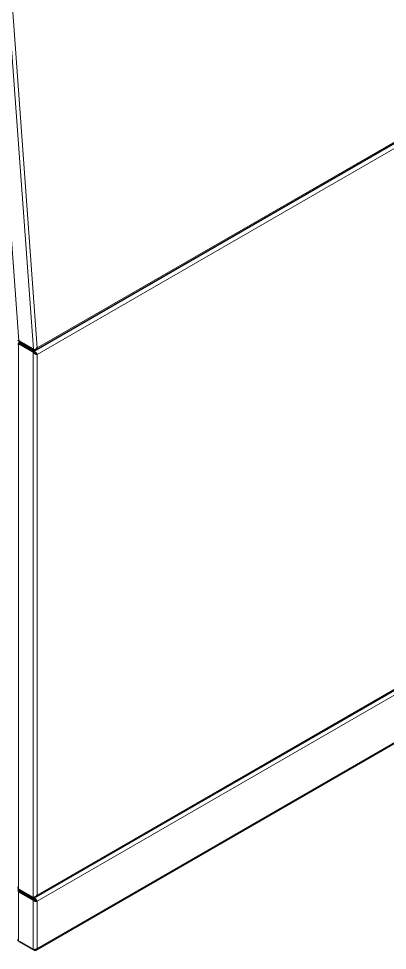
# Model space of a CAD drawing. Header units: millimetres. Extents: x -218071 to -203542, y 15363 to 51382.
# Drawn here: x -217048 to -217007.4, y 50811.8 to 50914.4 of the extents above; entities that cross this region are included whole.
import ezdxf

# ---------------------------------------------------------------- set-up
doc = ezdxf.new("R2010")
doc.units = ezdxf.units.MM
doc.header["$LTSCALE"] = 4
doc.layers.add('TPF-EQUIPEMENT', color=7, linetype='Continuous')

msp = doc.modelspace()

# ---------------------------------------------------------------- linework, layer by layer
at = {"layer": 'TPF-EQUIPEMENT', "color": 8, "linetype": 'Continuous', "lineweight": 18}
for p, q in [((-217052.928, 50947.594), (-217047.946, 50878.962)), ((-217046.325, 50878.026), (-217051.306, 50946.658)), ((-217050.874, 50946.564), (-217045.91, 50878.164)), ((-217045.91, 50878.164), (-216998.074, 50905.772)), ((-216998.205, 50905.488), (-217046.238, 50877.765)), ((-216998.091, 50905.063), (-217045.927, 50877.455)), ((-217047.957, 50878.492), (-217047.957, 50818.737)), ((-217046.351, 50877.7), (-217046.351, 50817.677)), ((-217045.927, 50877.455), (-217045.927, 50817.922)), ((-216998.207, 50845.3), (-217046.235, 50817.58)), ((-217045.927, 50817.922), (-216998.091, 50845.53)), ((-216998.091, 50844.877), (-217045.927, 50817.268)), ((-217045.927, 50812.042), (-216998.091, 50839.65)), ((-217047.851, 50818.489), (-217047.957, 50818.551)), ((-217047.957, 50818.306), (-217047.851, 50818.367)), ((-217047.957, 50818.306), (-217047.957, 50812.857)), ((-217047.851, 50818.367), (-217047.851, 50818.489)), ((-217046.489, 50817.581), (-217046.489, 50817.605)), ((-217046.333, 50817.514), (-217046.377, 50817.517)), ((-217046.351, 50817.379), (-217046.351, 50811.931)), ((-217045.927, 50817.268), (-217045.927, 50812.042))]:
    msp.add_line(p, q, dxfattribs=at)
at = {"layer": 'TPF-EQUIPEMENT', "color": 7, "linetype": 'Continuous', "lineweight": 25}
for p, q in [((-217046.045, 50877.962), (-216998.062, 50905.655)), ((-217047.957, 50878.626), (-217047.851, 50878.688)), ((-217047.957, 50878.626), (-217047.957, 50878.492)), ((-217046.351, 50877.7), (-217047.957, 50878.626)), ((-217047.946, 50878.962), (-217046.325, 50878.026)), ((-217047.946, 50878.95), (-217047.936, 50878.956)), ((-217046.333, 50878.019), (-217047.946, 50878.95)), ((-217047.946, 50878.95), (-217047.946, 50878.828)), ((-217047.946, 50878.828), (-217046.333, 50877.897)), ((-217046.245, 50877.761), (-217047.851, 50878.688)), ((-217047.777, 50878.73), (-217047.843, 50878.692)), ((-217047.843, 50878.684), (-217047.843, 50878.692)), ((-217046.238, 50877.765), (-217047.843, 50878.692)), ((-217047.789, 50878.737), (-217047.79, 50878.723)), ((-217046.351, 50877.7), (-217046.245, 50877.761)), ((-217046.333, 50878.019), (-217046.323, 50878.025)), ((-217046.333, 50877.897), (-217046.333, 50878.019)), ((-217046.333, 50877.897), (-217046.217, 50877.964)), ((-217046.217, 50877.964), (-217046.217, 50878.009)), ((-217046.206, 50877.957), (-217046.217, 50877.964)), ((-217046.208, 50878.007), (-217046.206, 50877.957)), ((-217046.004, 50877.499), (-217046.057, 50877.537)), ((-217045.927, 50877.455), (-217046.004, 50877.499)), ((-217046.039, 50817.756), (-216998.104, 50845.421)), ((-217046.037, 50811.877), (-216998.106, 50839.54)), ((-217047.957, 50818.653), (-217048.045, 50818.602)), ((-217047.957, 50818.603), (-217047.957, 50818.737)), ((-217046.351, 50817.677), (-217047.957, 50818.603)), ((-217047.957, 50818.551), (-217047.911, 50818.577)), ((-217046.351, 50817.379), (-217047.957, 50818.306)), ((-217047.851, 50818.489), (-217047.805, 50818.516)), ((-217046.245, 50817.441), (-217047.851, 50818.367)), ((-217047.766, 50818.493), (-217047.791, 50818.478)), ((-217047.791, 50818.478), (-217046.235, 50817.58)), ((-217047.791, 50818.478), (-217047.791, 50818.356)), ((-217047.791, 50818.356), (-217046.235, 50817.458)), ((-217046.648, 50817.696), (-217046.648, 50817.673)), ((-217046.401, 50817.531), (-217046.401, 50817.554)), ((-217046.235, 50817.458), (-217046.235, 50817.58)), ((-217046.245, 50817.441), (-217046.351, 50817.379)), ((-217046.033, 50817.33), (-217045.927, 50817.268)), ((-217047.957, 50812.857), (-217046.351, 50811.931)), ((-217046.235, 50811.864), (-217047.841, 50812.79)), ((-217047.841, 50812.79), (-217047.841, 50812.79)), ((-217046.235, 50811.923), (-217046.235, 50811.864))]:
    msp.add_line(p, q, dxfattribs=at)
at = {"layer": 'TPF-EQUIPEMENT', "color": 7, "linetype": 'Continuous', "lineweight": 25, "flags": 128}
for points in [[(-217047.805, 50878.714), (-217047.884, 50878.704), (-217047.957, 50878.676), (-217048.005, 50878.634), (-217048.022, 50878.584), (-217048.005, 50878.535), (-217047.957, 50878.492)], [(-217047.946, 50878.962), (-217047.995, 50878.998), (-217048.012, 50879.037)], [(-217047.957, 50818.737), (-217048.005, 50818.779), (-217048.022, 50818.829)]]:
    msp.add_lwpolyline(points, dxfattribs=at)
at = {"layer": 'TPF-EQUIPEMENT', "color": 7, "linetype": 'Continuous', "lineweight": 25}
for centre, radius in [((-217047.91, 50818.428), 0.131), ((-217047.827, 50818.428), 0.0655)]:
    msp.add_arc(centre, radius, 110.77139, 249.22861, dxfattribs=at)
for major_axis, ratio, start_param, end_param in [((0.265, 0.187), 0.6718241, 3.5018237, 5.07262), ((0.017, 0.326), 0.6887734, 2.8314977, 4.4350332)]:
    msp.add_ellipse((-217046.121, 50878.264), major_axis=major_axis, ratio=ratio, start_param=start_param, end_param=end_param, dxfattribs=at)
for points, knots in [([(-217046.351, 50877.7), (-217046.32, 50877.665), (-217046.257, 50877.594), (-217046.135, 50877.52), (-217046.017, 50877.473), (-217045.956, 50877.461), (-217045.927, 50877.455)], [0, 0, 0, 0, 0.2546509, 0.5095426, 0.7644355, 1, 1, 1, 1]), ([(-217046.245, 50877.761), (-217046.235, 50877.742), (-217046.214, 50877.703), (-217046.175, 50877.652), (-217046.134, 50877.607), (-217046.089, 50877.565), (-217046.065, 50877.544), (-217046.051, 50877.532)], [0, 0, 0, 0, 0.1887262, 0.3828781, 0.5722689, 0.7671448, 1, 1, 1, 1]), ([(-217046.033, 50877.516), (-217046.043, 50877.528), (-217046.063, 50877.552), (-217046.097, 50877.583), (-217046.12, 50877.595), (-217046.123, 50877.597)], [0, 0, 0, 0, 0.4655571, 0.9311142, 1, 1, 1, 1]), ([(-217045.927, 50817.922), (-217045.959, 50817.887), (-217046.022, 50817.818), (-217046.14, 50817.739), (-217046.259, 50817.688), (-217046.322, 50817.68), (-217046.351, 50817.677)], [0, 0, 0, 0, 0.2511062, 0.5047377, 0.7689632, 1, 1, 1, 1]), ([(-217045.927, 50817.268), (-217045.937, 50817.294), (-217045.956, 50817.347), (-217046.017, 50817.433), (-217046.097, 50817.509), (-217046.173, 50817.558), (-217046.22, 50817.575), (-217046.235, 50817.58)], [0, 0, 0, 0, 0.2234635, 0.4469588, 0.6704542, 0.8939494, 1, 1, 1, 1]), ([(-217046.167, 50817.733), (-217046.155, 50817.731), (-217046.108, 50817.723), (-217046.036, 50817.751), (-217045.961, 50817.816), (-217045.939, 50817.887), (-217045.927, 50817.922)], [0, 0, 0, 0, 0.0975068, 0.3983379, 0.6991689, 1, 1, 1, 1]), ([(-217046.351, 50817.379), (-217046.324, 50817.358), (-217046.269, 50817.316), (-217046.164, 50817.276), (-217046.058, 50817.257), (-217045.978, 50817.258), (-217045.94, 50817.266), (-217045.927, 50817.268)], [0, 0, 0, 0, 0.2234635, 0.4469588, 0.6704542, 0.8939494, 1, 1, 1, 1]), ([(-217046.245, 50817.441), (-217046.228, 50817.422), (-217046.194, 50817.388), (-217046.132, 50817.355), (-217046.075, 50817.335), (-217046.047, 50817.332), (-217046.033, 50817.33)], [0, 0, 0, 0, 0.2823079, 0.5306182, 0.7788488, 1, 1, 1, 1]), ([(-217046.033, 50817.33), (-217046.044, 50817.344), (-217046.065, 50817.37), (-217046.117, 50817.412), (-217046.175, 50817.444), (-217046.216, 50817.454), (-217046.235, 50817.458)], [0, 0, 0, 0, 0.2823079, 0.5306182, 0.7788488, 1, 1, 1, 1]), ([(-217047.957, 50812.857), (-217047.978, 50812.883), (-217048.022, 50812.933), (-217048.048, 50812.999), (-217048.042, 50813.035), (-217048.041, 50813.041)], [0, 0, 0, 0, 0.451058, 0.9021965, 1, 1, 1, 1]), ([(-217045.927, 50812.042), (-217045.955, 50812.021), (-217046.009, 50811.979), (-217046.114, 50811.939), (-217046.22, 50811.92), (-217046.301, 50811.921), (-217046.339, 50811.929), (-217046.351, 50811.931)], [0, 0, 0, 0, 0.2234635, 0.4469588, 0.6704542, 0.8939494, 1, 1, 1, 1]), ([(-217046.235, 50811.864), (-217046.203, 50811.857), (-217046.139, 50811.842), (-217046.052, 50811.862), (-217045.983, 50811.914), (-217045.943, 50811.98), (-217045.931, 50812.027), (-217045.927, 50812.042)], [0, 0, 0, 0, 0.2234635, 0.4469588, 0.6704542, 0.8939494, 1, 1, 1, 1])]:
    msp.add_open_spline(points, degree=3, knots=knots, dxfattribs=at)
msp.add_open_spline([(-217045.927, 50877.455), (-217045.939, 50877.484), (-217045.961, 50877.543), (-217046.035, 50877.638), (-217046.13, 50877.72), (-217046.202, 50877.75), (-217046.238, 50877.765)], degree=3, dxfattribs=at)

doc.saveas('drawing.dxf')
